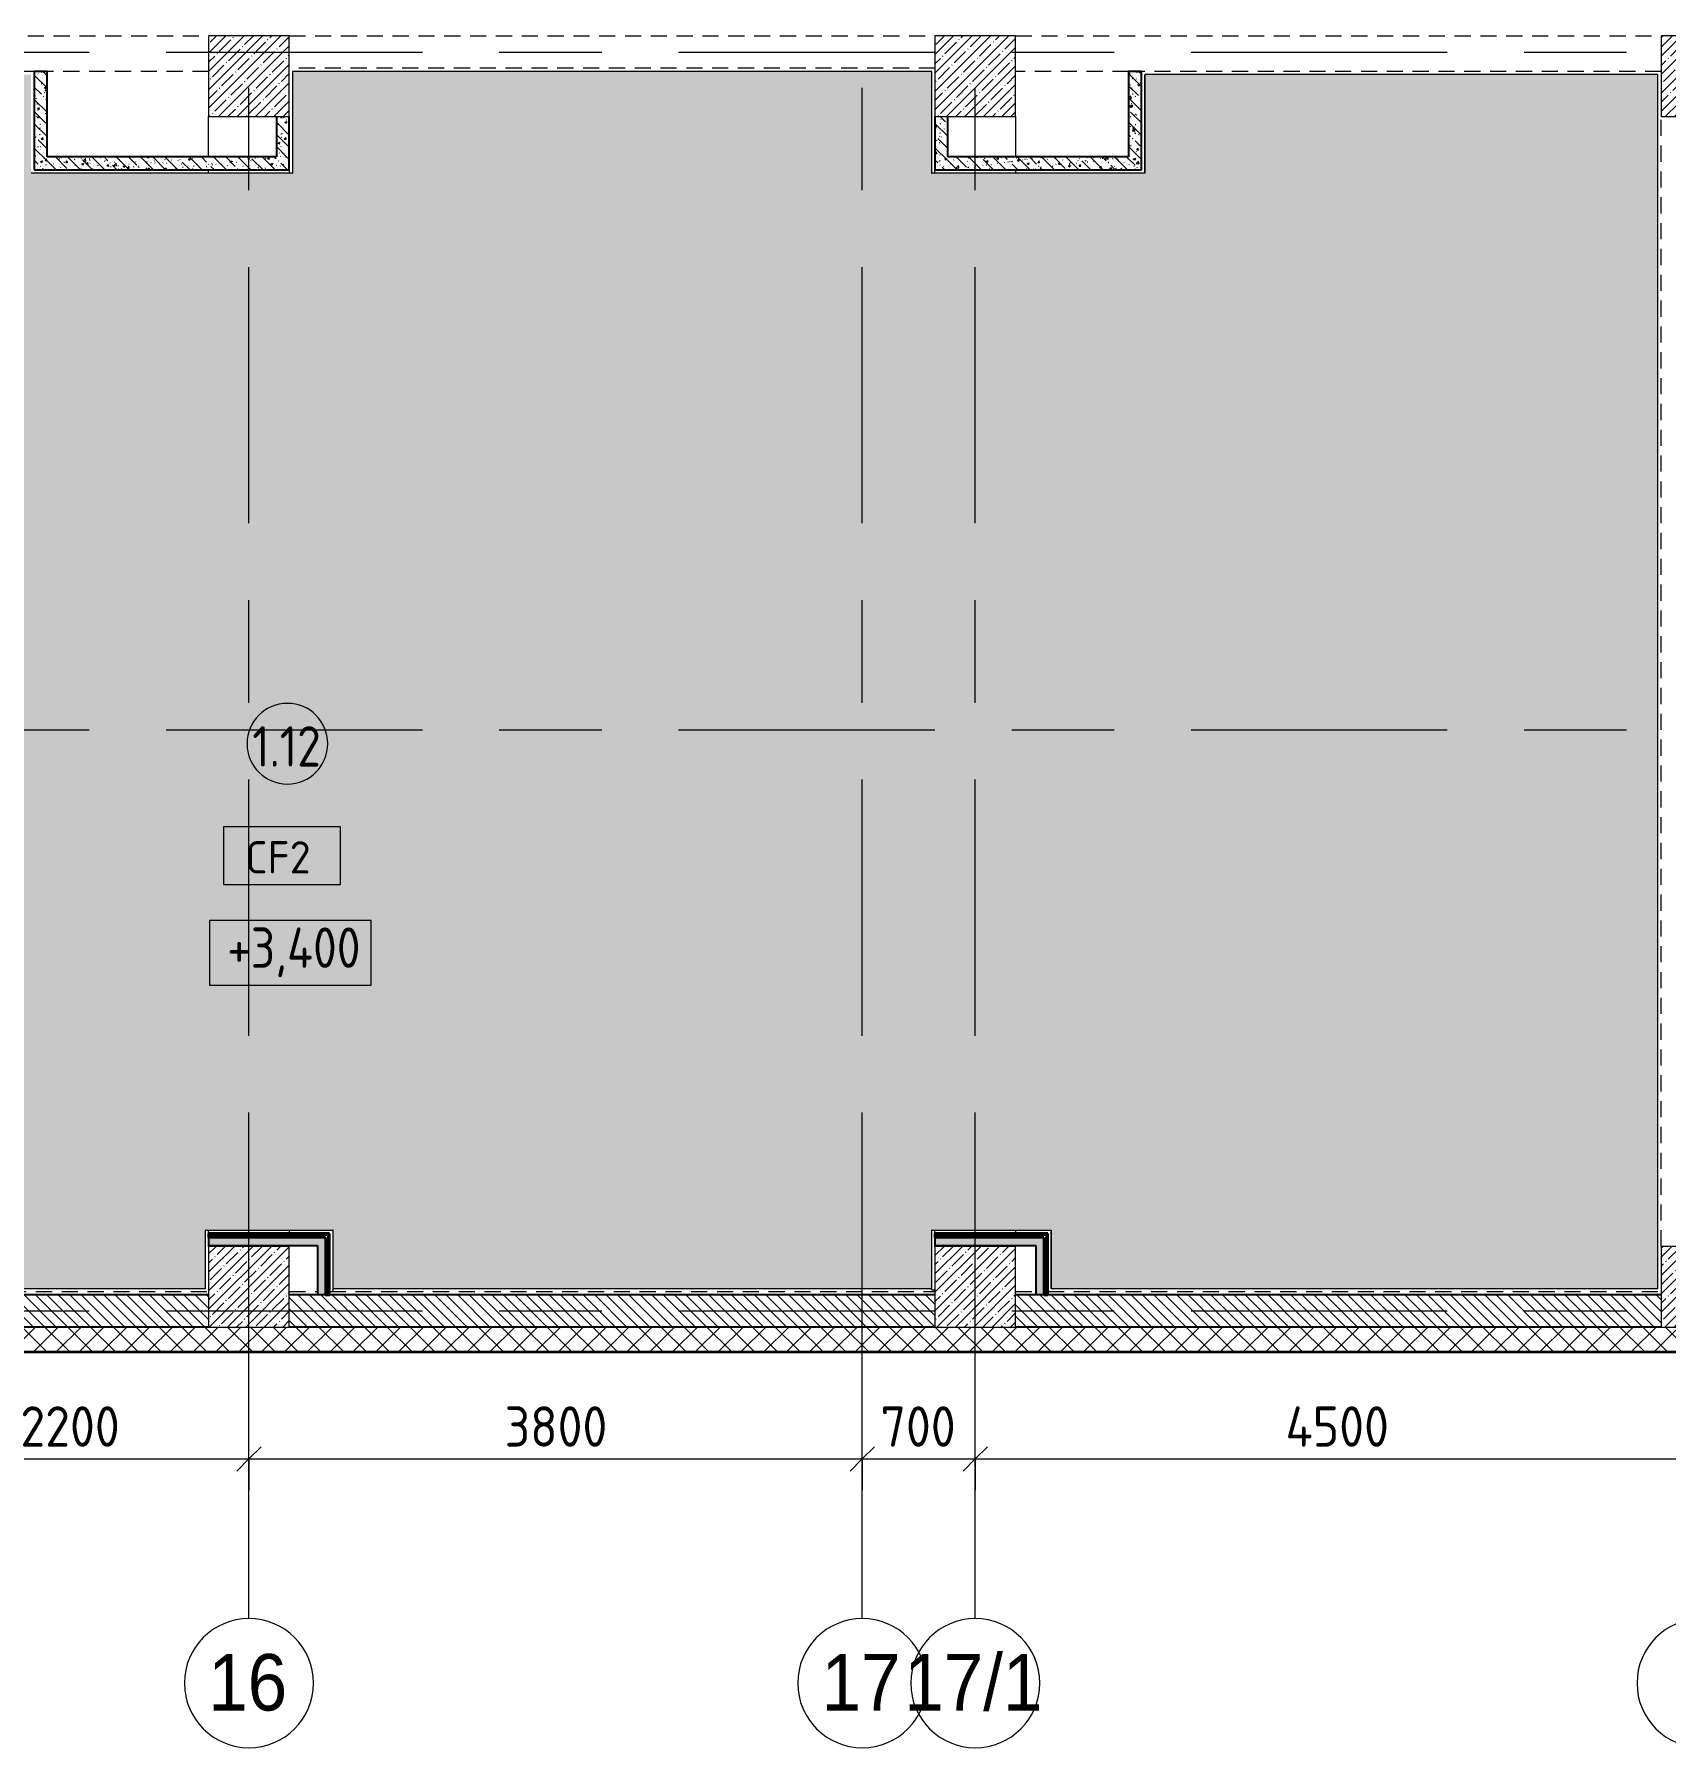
# Model space of a CAD drawing. Header units: millimetres. Extents: x 35861 to 236814, y -8553 to 29000.
# Drawn here: x 55330 to 65438, y -2706 to 7910 of the extents above; entities that cross this region are included whole.
import ezdxf

# ---------------------------------------------------------------- set-up
doc = ezdxf.new("R2010")
doc.units = ezdxf.units.MM
doc.linetypes.add('200_ШТРИХ__ш1_п0_6_', pattern=[160, 100, -60])
doc.linetypes.add('Осевая', pattern=[3175, 635, -476.25, 1587.5, -476.25])
for name, color, linetype, lineweight in [('A-ANNO-DIMS', 7, 'Continuous', 9), ('A-ANNO-DIMS-100', 7, 'Continuous', 9), ('A-AREA-IDEN', 7, 'Continuous', 9), ('A-CLNG', 7, 'Continuous', 9), ('A-CLNG-1', 7, 'Continuous', 13), ('A-CLNG-IDEN', 7, 'Continuous', 9), ('A-DETL', 7, 'Continuous', 9), ('A-DETL-MBND', 7, '200_ШТРИХ__ш1_п0_6_', 9), ('A-FLOR', 7, 'Continuous', 9), ('A-WALL', 7, 'Continuous', 9), ('G-ANNO-TEXT', 7, 'Continuous', 9), ('I-WALL', 7, 'Continuous', 9), ('S-COLS', 7, 'Continuous', 9), ('Оси', 7, 'Continuous', 9), ('Оси-1', 7, 'Continuous', 20), ('Оси-2', 7, 'Осевая', 9)]:
    doc.layers.add(name, color=color, linetype=linetype, lineweight=lineweight)
for name, color, linetype, lineweight, true_color in [('A-DETL-GENF-1', 7, 'Continuous', 9, 0xf5f5f5), ('A-WALL-1', 7, 'Continuous', 35, 0x3c3c3c), ('A-WALL-2', 7, 'Continuous', 25, 0x3c3c3c), ('A-WALL-FNSH-1', 7, 'Continuous', 9, 0x3c3c3c), ('A-WALL-FNSH-2', 7, 'Continuous', 13, 0x3c3c3c)]:
    doc.layers.add(name, color=color, linetype=linetype, lineweight=lineweight, true_color=true_color)
doc.styles.add('Arial', font='arial.ttf', dxfattribs={"width": 0.9, "height": 350})
doc.styles.add('GOST Common', font='GOST_Common.ttf', dxfattribs={"width": 0.9, "height": 250})
doc.styles.add('GOST Common_1', font='GOST_Common.ttf', dxfattribs={"height": 200})
doc.styles.add('ISOCPEUR', font='isocpeur.ttf', dxfattribs={"width": 0.9, "height": 250})
doc.dimstyles.new('ISO-2_5_0_9К_БОЛЬШОЙ', dxfattribs={"dimscale": 304.8, "dimtxt": 248.995294, "dimasz": 0.492126, "dimexe": 0.393701, "dimexo": 0.984252, "dimgap": 0, "dimtad": 1, "dimdec": 0, "dimrnd": 10, "dimzin": 0, "dimdsep": 46, "dimtxsty": 'ISOCPEUR', "dimblk1": 'OBLIQUE', "dimblk2": 'OBLIQUE', "dimsah": 1, "dimcen": 0.09, "dimdle": 0.393701, "dimazin": 0, "dimtfac": 1, "dimtdec": 4, "dimtix": 1, "dimtmove": 0, "dimatfit": 3, "dimfxl": 1, "dimtvp": 1, "dimtolj": 1, "dimtzin": 0, "dimarcsym": 2})
pattern_1 = [(135, (0, 0), (-75.43415, -75.43415), [106.68, -17.78, 3.556, -17.78]), (135, (0, 75.39), (-75.43415, -75.43415), []), (50, (0, 0), (127.52922, -11.15758), [13.335, -146.685]), (355, (0, 0), (-24.66966, 133.74002), [10.668, -117.348]), (100.451, (10.63, -0.93), (102.85973, 122.58178), [11.333, -124.663]), (46.184, (0, 35.56), (189.75516, -29.43036), [20.002, -220.027]), (96.636, (15.81, 33.1), (166.1822, 173.1996), [17, -186.995]), (351.184, (0, 35.56), (166.18393, 173.1976), [16.002, -176.022]), (21, (17.78, 26.67), (106.13027, -71.58603), [13.335, -146.685]), (326, (17.78, 26.67), (43.26188, 128.93175), [10.668, -117.348]), (71.451, (26.62, 20.7), (149.39198, 57.34505), [11.333, -124.663]), (37.5, (0, 0), (2.162228, 59.188357), [3.353, -112.573, 3.353, -115.773, -117.792]), (37.5, (0, 0), (2.162228, 59.188357), [-235.052, 3.353, -114.44]), (7.5, (0, 0), (46.77386, 70.12615), [3.353, -64.567, 3.353, -109.906, -44.894]), (7.5, (0, 0), (46.77386, 70.12615), [-181.178, 3.353, -41.542]), (327.5, (-39.65, 0), (94.91367, -4.010093), [3.353, -41.097, 3.353, -135.331, -184.023]), (327.5, (-39.65, 0), (94.91367, -4.010093), [-183.134, 3.353, -180.67]), (317.5, (-57.43, 0), (103.69057, 17.79882), [3.353, -54.432, 3.353, -88.748, -130.683]), (317.5, (-57.43, 0), (103.69057, 17.79882), [-149.885, 3.353, -127.33])]
pattern_2 = [(45, (0, 0), (-106.066, 106.066), []), (135, (0, 0), (-106.066, -106.066), [])]

# ---------------------------------------------------------------- blocks, each defined once
blk = doc.blocks.new('BSC_Колонна _Прямоугольная - 500х500-V4-План потолков с обозначением видов отделки и геометрии 1 этажа в осях 12 - 23')
at = {"layer": 'S-COLS'}
h = blk.add_hatch(dxfattribs=at)
h.set_pattern_fill('FP_6', color=256, style=0, pattern_type=2)
h.set_pattern_definition([(45, (-61160, -7650), (-57.02463, 57.02463), []), (45, (-61102.975, -7650), (-57.02463, 57.02463), [100.806, -20.161, 3.353, -16.808])])
h.paths.add_polyline_path([(-250, -250), (250, -250), (250, 250), (-250, 250)])
for p, q in [((250, 250), (-250, 250)), ((-250, 250), (-250, -250)), ((250, -250), (250, 250)), ((-250, -250), (250, -250))]:
    blk.add_line(p, q, dxfattribs=at)
blk = doc.blocks.new('BSC_Колонна _Прямоугольная - 500х500-V9-План потолков с обозначением видов отделки и геометрии 1 этажа в осях 12 - 23')
at = {"layer": 'S-COLS'}
h = blk.add_hatch(dxfattribs=at)
h.set_pattern_fill('FP_11', color=256, style=0, pattern_type=2)
h.set_pattern_definition([(45, (-61160, -150), (-57.02463, 57.02463), []), (45, (-61102.975, -150), (-57.02463, 57.02463), [100.806, -20.161, 3.353, -16.808])])
h.paths.add_polyline_path([(-250, -250), (250, -250), (250, 250), (-250, 250)])
for p, q in [((250, 250), (-250, 250)), ((-250, 250), (-250, -250)), ((250, -250), (250, 250)), ((-250, -250), (250, -250))]:
    blk.add_line(p, q, dxfattribs=at)
blk = doc.blocks.new('BSC_Колонна _Прямоугольная - 500х500-V10-План потолков с обозначением видов отделки и геометрии 1 этажа в осях 12 - 23')
at = {"layer": 'S-COLS'}
h = blk.add_hatch(dxfattribs=at)
h.set_pattern_fill('FP_12', color=256, style=0, pattern_type=2)
h.set_pattern_definition([(45, (-65660, -150), (-57.02463, 57.02463), []), (45, (-65602.975, -150), (-57.02463, 57.02463), [100.806, -20.161, 3.353, -16.808])])
h.paths.add_polyline_path([(-250, -250), (250, -250), (250, 250), (-250, 250)])
for p, q in [((250, 250), (-250, 250)), ((-250, 250), (-250, -250)), ((250, -250), (250, 250)), ((-250, -250), (250, -250))]:
    blk.add_line(p, q, dxfattribs=at)
blk = doc.blocks.new('BSC_Колонна _Прямоугольная - 500х500-V13-План потолков с обозначением видов отделки и геометрии 1 этажа в осях 12 - 23')
at = {"layer": 'S-COLS'}
h = blk.add_hatch(dxfattribs=at)
h.set_pattern_fill('FP_15', color=256, style=0, pattern_type=2)
h.set_pattern_definition([(45, (-65660, -7650), (-57.02463, 57.02463), []), (45, (-65602.975, -7650), (-57.02463, 57.02463), [100.806, -20.161, 3.353, -16.808])])
h.paths.add_polyline_path([(-250, -250), (250, -250), (250, 250), (-250, 250)])
for p, q in [((250, 250), (-250, 250)), ((-250, 250), (-250, -250)), ((250, -250), (250, 250)), ((-250, -250), (250, -250))]:
    blk.add_line(p, q, dxfattribs=at)
blk = doc.blocks.new('BSC_Колонна _Прямоугольная - 500х500-V16-План потолков с обозначением видов отделки и геометрии 1 этажа в осях 12 - 23')
at = {"layer": 'S-COLS'}
h = blk.add_hatch(dxfattribs=at)
h.set_pattern_fill('FP_24', color=256, style=0, pattern_type=2)
h.set_pattern_definition([(45, (-56660, -150), (-57.02463, 57.02463), []), (45, (-56602.975, -150), (-57.02463, 57.02463), [100.806, -20.161, 3.353, -16.808])])
h.paths.add_polyline_path([(-250, -250), (250, -250), (250, 250), (-250, 250)])
for p, q in [((250, 250), (-250, 250)), ((-250, 250), (-250, -250)), ((250, -250), (250, 250)), ((-250, -250), (250, -250))]:
    blk.add_line(p, q, dxfattribs=at)
blk = doc.blocks.new('BSC_Колонна _Прямоугольная - 500х500-V17-План потолков с обозначением видов отделки и геометрии 1 этажа в осях 12 - 23')
at = {"layer": 'S-COLS'}
h = blk.add_hatch(dxfattribs=at)
h.set_pattern_fill('FP_25', color=256, style=0, pattern_type=2)
h.set_pattern_definition([(45, (-56660, -7650), (-57.02463, 57.02463), []), (45, (-56602.975, -7650), (-57.02463, 57.02463), [100.806, -20.161, 3.353, -16.808])])
h.paths.add_polyline_path([(-250, -250), (250, -250), (250, 250), (-250, 250)])
for p, q in [((250, 250), (-250, 250)), ((-250, 250), (-250, -250)), ((250, -250), (250, 250)), ((-250, -250), (250, -250))]:
    blk.add_line(p, q, dxfattribs=at)
blk = doc.blocks.new('Ось сетки - D8-29747960-План потолков с обозначением видов отделки и геометрии 1 этажа в осях 12 - 23')
at = {"layer": 'Оси-1'}
for start, end in [(360, 180), (180, 360)]:
    blk.add_arc((0, 0), 4, start, end, dxfattribs=at)
blk = doc.blocks.new('DIMBLOCK8-План потолков с обозначением видов отделки и геометрии 1 этажа в осях 12 - 23')
at = {"layer": 'A-ANNO-DIMS-100'}
for p, q in [((54460, -1111), (54460, -797)), ((56660, -1111), (56660, -797)), ((54460, -917), (56660, -917)), ((54460, -917), (54460, -1111)), ((56660, -917), (56660, -1111))]:
    blk.add_line(p, q, dxfattribs=at)
at = {"layer": 'A-ANNO-DIMS-100', "lineweight": 20}
for p, q in [((54460, -917), (54535, -842)), ((56660, -917), (56735, -842)), ((54460, -917), (54385, -992)), ((56660, -917), (56585, -992))]:
    blk.add_line(p, q, dxfattribs=at)
at = {"layer": 'A-ANNO-DIMS-100', "color": 0, "insert": (55244, -591), "char_height": 250, "width": 758.48, "attachment_point": 1, "line_spacing_factor": 1.149209, "style": 'ISOCPEUR'}
blk.add_mtext('2200', dxfattribs=at)
blk = doc.blocks.new('_Oblique')
at = {"color": 0, "linetype": 'ByBlock', "lineweight": -2}
blk.add_line((-0.5, -0.5), (0.5, 0.5), dxfattribs=at)
blk = doc.blocks.new('DIMBLOCK9-План потолков с обозначением видов отделки и геометрии 1 этажа в осях 12 - 23')
at = {"layer": 'A-ANNO-DIMS-100'}
for p, q in [((56660, -1111), (56660, -797)), ((60460, -1111), (60460, -797)), ((56660, -917), (60460, -917)), ((56660, -917), (56660, -1111)), ((60460, -917), (60460, -1111))]:
    blk.add_line(p, q, dxfattribs=at)
at = {"layer": 'A-ANNO-DIMS-100', "lineweight": 20}
for p, q in [((56660, -917), (56735, -842)), ((60460, -917), (60535, -842)), ((56660, -917), (56585, -992)), ((60460, -917), (60385, -992))]:
    blk.add_line(p, q, dxfattribs=at)
at = {"layer": 'A-ANNO-DIMS-100', "color": 0, "insert": (58244, -591), "char_height": 250, "width": 758.48, "attachment_point": 1, "line_spacing_factor": 1.149209, "style": 'ISOCPEUR'}
blk.add_mtext('3800', dxfattribs=at)
blk = doc.blocks.new('DIMBLOCK10-План потолков с обозначением видов отделки и геометрии 1 этажа в осях 12 - 23')
at = {"layer": 'A-ANNO-DIMS-100'}
for p, q in [((60460, -1111), (60460, -797)), ((61160, -1111), (61160, -797)), ((60460, -917), (61160, -917)), ((60460, -917), (60460, -1111)), ((61160, -917), (61160, -1111))]:
    blk.add_line(p, q, dxfattribs=at)
at = {"layer": 'A-ANNO-DIMS-100', "lineweight": 20}
for p, q in [((60460, -917), (60535, -842)), ((61160, -917), (61235, -842)), ((60460, -917), (60385, -992)), ((61160, -917), (61085, -992))]:
    blk.add_line(p, q, dxfattribs=at)
at = {"layer": 'A-ANNO-DIMS-100', "color": 0, "insert": (60573, -591), "char_height": 250, "width": 568.86, "attachment_point": 1, "line_spacing_factor": 1.149209, "style": 'ISOCPEUR'}
blk.add_mtext('700', dxfattribs=at)
blk = doc.blocks.new('DIMBLOCK11-План потолков с обозначением видов отделки и геометрии 1 этажа в осях 12 - 23')
at = {"layer": 'A-ANNO-DIMS-100'}
for p, q in [((61160, -1111), (61160, -797)), ((65660, -1111), (65660, -797)), ((61160, -917), (65660, -917)), ((61160, -917), (61160, -1111)), ((65660, -917), (65660, -1111))]:
    blk.add_line(p, q, dxfattribs=at)
at = {"layer": 'A-ANNO-DIMS-100', "lineweight": 20}
for p, q in [((61160, -917), (61235, -842)), ((65660, -917), (65735, -842)), ((61160, -917), (61085, -992)), ((65660, -917), (65585, -992))]:
    blk.add_line(p, q, dxfattribs=at)
at = {"layer": 'A-ANNO-DIMS-100', "color": 0, "insert": (63082, -591), "char_height": 250, "width": 787.21, "attachment_point": 1, "line_spacing_factor": 1.149209, "style": 'ISOCPEUR'}
blk.add_mtext('4500', dxfattribs=at)
blk = doc.blocks.new('Марка_Помещения - Номер-25198446-План потолков с обозначением видов отделки и геометрии 1 этажа в осях 12 - 23')
at = {"layer": 'A-AREA-IDEN'}
for start, end in [(360, 180), (180, 360)]:
    blk.add_arc((0, 0), 2.5, start, end, dxfattribs=at)
blk = doc.blocks.new('М_потолков - Марка_ Имя типа-25382930-План потолков с обозначением видов отделки и геометрии 1 этажа в осях 12 - 23')
at = {"layer": 'A-CLNG-IDEN'}
for p, q in [((3.625, 1.984375), (-3.625, 1.984375)), ((-3.625, 1.984375), (-3.625, -1.59375)), ((3.625, -1.59375), (3.625, 1.984375)), ((-3.625, -1.59375), (3.625, -1.59375))]:
    blk.add_line(p, q, dxfattribs=at)

msp = doc.modelspace()

# ---------------------------------------------------------------- hatches: boundary and pattern name
at = {"layer": 'A-CLNG'}
h = msp.add_hatch(color=256, dxfattribs=at)
h.paths.add_polyline_path([(62830.9, 140), (65390, 140), (65390, 7660), (62210, 7660), (62210, 7050), (60890, 7050), (60890, 7680), (56930, 7680), (56930, 7050), (55310, 7050), (55310, 7660), (53710, 7660), (53710, 7050), (51890, 7050), (51890, 7680), (47930, 7680), (47930, 7380), (47650, 7380), (47650, 820), (47930, 820), (47930, 140), (51851.5, 140), (51851.5, 500), (52780, 500), (52780, 140), (56390, 140), (56390, 500), (57180, 500), (57180, 140), (60890, 140), (60890, 500), (61630, 500), (61630, 140)])
h.paths.add_polyline_path([(56515.2, 2018.1), (56416.5, 2018.1), (56416.5, 2418.1), (57416.5, 2418.1), (57416.5, 2018.1), (57122.1, 2018.1)])
at = {"layer": 'A-DETL-GENF-1'}
msp.add_hatch(color=256, dxfattribs=at).paths.add_polyline_path([(57416.5, 2018.1), (57416.5, 2418.1), (56416.5, 2418.1), (56416.5, 2018.1)])
at = {"layer": 'A-WALL'}
h = msp.add_hatch(dxfattribs=at)
h.set_pattern_fill('FP_34', color=256, style=0, pattern_type=2)
h.set_pattern_definition([(135, (0, 0), (-35.35534, -35.35534), [])])
h.paths.add_polyline_path([(64274.2, -100), (65410, -100), (65410, 100), (61410, 100), (61410, -100), (62830.9, -100)])
h.paths.add_polyline_path([(60910, -100), (60910, 100), (56910, 100), (56910, -100), (58501.1, -100)])
h.paths.add_polyline_path([(56410, -100), (56410, 100), (52410, 100), (52410, -100), (55614.5, -100)])
h.paths.add_polyline_path([(51910, -100), (51910, 100), (47910, 100), (47910, -100), (49841.4, -100)])
h = msp.add_hatch(dxfattribs=at)
h.set_pattern_fill('FP_17', color=256, style=0, pattern_type=2)
h.set_pattern_definition([(45, (0, 0), (-70.71068, 70.71068), []), (135, (0, 0), (-70.71068, -70.71068), [])])
h.paths.add_polyline_path([(75098.9, -250), (75700, -250), (75700, -100), (38742.7, -100), (38742.7, -250), (74377.2, -250)])
at = {"layer": 'I-WALL'}
h = msp.add_hatch(dxfattribs=at)
h.set_pattern_fill('FP_20', color=256, style=0, pattern_type=2)
h.set_pattern_definition(pattern_1)
h.paths.add_polyline_path([(55410, 7070), (55410, 7680), (55330, 7680), (55330, 7070)])
h = msp.add_hatch(dxfattribs=at)
h.set_pattern_fill('FP_20', color=256, style=0, pattern_type=2)
h.set_pattern_definition(pattern_1)
h.paths.add_polyline_path([(62190, 7070), (62190, 7680), (62110, 7680), (62110, 7070)])
h = msp.add_hatch(dxfattribs=at)
h.set_pattern_fill('FP_20', color=256, style=0, pattern_type=2)
h.set_pattern_definition(pattern_1)
h.paths.add_polyline_path([(56910, 7150), (56910, 7400), (56830, 7400), (56830, 7150)])
h = msp.add_hatch(dxfattribs=at)
h.set_pattern_fill('FP_20', color=256, style=0, pattern_type=2)
h.set_pattern_definition(pattern_1)
h.paths.add_polyline_path([(60990, 7070), (60990, 7400), (60910, 7400), (60910, 7070)])
h = msp.add_hatch(dxfattribs=at)
h.set_pattern_fill('FP_20', color=256, style=0, pattern_type=2)
h.set_pattern_definition(pattern_1)
h.paths.add_polyline_path([(56910, 7070), (56910, 7150), (55410, 7150), (55410, 7070), (55614.5, 7070)])
h = msp.add_hatch(dxfattribs=at)
h.set_pattern_fill('FP_20', color=256, style=0, pattern_type=2)
h.set_pattern_definition(pattern_1)
h.paths.add_polyline_path([(62110, 7070), (62110, 7150), (60990, 7150), (60990, 7070), (61387.6, 7070)])
h = msp.add_hatch(dxfattribs=at)
h.set_pattern_fill('FP_63', color=256, style=0, pattern_type=2)
h.set_pattern_definition(pattern_2)
h.paths.add_polyline_path([(57147.5, 467.5), (57147.5, 480), (56410, 480), (56410, 467.5), (57135, 467.5)])
h = msp.add_hatch(dxfattribs=at)
h.set_pattern_fill('FP_63', color=256, style=0, pattern_type=2)
h.set_pattern_definition(pattern_2)
h.paths.add_polyline_path([(57135, 455), (57135, 467.5), (56410, 467.5), (56410, 455), (57085, 455)])
for points in [[(57085, 405), (57085, 455), (56410, 455), (56410, 405), (57057.8, 405)], [(57135, 100), (57135, 455), (57085, 455), (57085, 100)], [(60910, 405), (61585, 405), (61585, 455), (60910, 455)], [(61585, 100), (61585, 405), (61535, 405), (61535, 100)]]:
    msp.add_hatch(color=256, dxfattribs=at).paths.add_polyline_path(points)
h = msp.add_hatch(dxfattribs=at)
h.set_pattern_fill('FP_63', color=256, style=0, pattern_type=2)
h.set_pattern_definition(pattern_2)
h.paths.add_polyline_path([(57147.5, 100), (57147.5, 467.5), (57135, 467.5), (57135, 100)])
h = msp.add_hatch(dxfattribs=at)
h.set_pattern_fill('FP_63', color=256, style=0, pattern_type=2)
h.set_pattern_definition(pattern_2)
h.paths.add_polyline_path([(57160, 100), (57160, 480), (57147.5, 480), (57147.5, 100)])
h = msp.add_hatch(dxfattribs=at)
h.set_pattern_fill('FP_63', color=256, style=0, pattern_type=2)
h.set_pattern_definition(pattern_2)
h.paths.add_polyline_path([(61597.5, 467.5), (61610, 467.5), (61610, 480), (60910, 480), (60910, 467.5), (61387.6, 467.5)])
h = msp.add_hatch(dxfattribs=at)
h.set_pattern_fill('FP_63', color=256, style=0, pattern_type=2)
h.set_pattern_definition(pattern_2)
h.paths.add_polyline_path([(61585, 455), (61597.5, 455), (61597.5, 467.5), (60910, 467.5), (60910, 455), (61387.6, 455)])
h = msp.add_hatch(dxfattribs=at)
h.set_pattern_fill('FP_63', color=256, style=0, pattern_type=2)
h.set_pattern_definition(pattern_2)
h.paths.add_polyline_path([(61597.5, 100), (61597.5, 455), (61585, 455), (61585, 100)])
h = msp.add_hatch(dxfattribs=at)
h.set_pattern_fill('FP_63', color=256, style=0, pattern_type=2)
h.set_pattern_definition(pattern_2)
h.paths.add_polyline_path([(61597.5, 100), (61610, 100), (61610, 467.5), (61597.5, 467.5), (61597.5, 405)])

# ---------------------------------------------------------------- linework, layer by layer
at = {"layer": 'A-CLNG-1'}
for p, q in [((56930, 7680), (56930, 7050)), ((60889, 7680), (56931, 7680)), ((60890, 7050), (60890, 7680)), ((65390, 7660), (62210, 7660)), ((62210, 7660), (62210, 7659)), ((65390, 140), (65390, 7660)), ((56930, 7050), (55310, 7050)), ((62210, 7050), (60890, 7050)), ((56390, 500), (57180, 500)), ((60890, 140), (60890, 500)), ((60890, 500), (61630, 500)), ((61630, 500), (61630, 140)), ((52781, 140), (56390, 140)), ((56390, 140), (56390, 141)), ((57180, 141), (57180, 140)), ((57180, 140), (60890, 140)), ((61631, 140), (65390, 140))]:
    msp.add_line(p, q, dxfattribs=at)
at = {"layer": 'A-DETL'}
for p, q in [((57416.5, 2418.1), (56416.5, 2418.1)), ((56416.5, 2418.1), (56416.5, 2018.1)), ((57416.5, 2018.1), (57416.5, 2418.1)), ((56416.5, 2018.1), (57416.5, 2018.1))]:
    msp.add_line(p, q, dxfattribs=at)
at = {"layer": 'A-DETL-MBND'}
for p, q in [((52410, 7900), (56410, 7900)), ((56910, 7900), (60910, 7900)), ((61410, 7900), (65410, 7900)), ((55330, 7680), (53690, 7680)), ((56410, 7680), (55410, 7680)), ((60910, 7700), (56910, 7700)), ((62110, 7680), (61410, 7680)), ((65410, 7680), (62190, 7680)), ((65410, 400), (65410, 7400)), ((56410, 405), (56410, 400)), ((60910, 405), (60910, 400)), ((52780, 120), (56410, 120)), ((56910, 120), (57085, 120)), ((57160, 120), (60910, 120)), ((57180, 140), (57180, 120)), ((60890, 130), (60890, 140)), ((60890, 130), (60910, 130)), ((61410, 120), (61535, 120)), ((61610, 120), (65410, 120))]:
    msp.add_line(p, q, dxfattribs=at)
at = {"layer": 'A-FLOR'}
for p, q in [((56410, 7150), (56410, 7400)), ((56410, 7400), (56830, 7400)), ((60990, 7400), (61410, 7400)), ((61410, 7400), (61410, 7150)), ((56410, 7050), (56410, 7070)), ((56910, 7070), (56910, 7050)), ((60910, 7050), (60910, 7070)), ((61410, 7070), (61410, 7050)), ((56410, 480), (56410, 500)), ((56910, 500), (56910, 480)), ((60910, 480), (60910, 500)), ((61410, 500), (61410, 480)), ((56410, 400), (56410, 405)), ((56910, 400), (56410, 400)), ((56910, 405), (56910, 400)), ((60910, 400), (60910, 405)), ((61410, 400), (60910, 400)), ((61410, 405), (61410, 400))]:
    msp.add_line(p, q, dxfattribs=at)
at = {"layer": 'A-WALL'}
for p, q in [((57147.5, 467.5), (56410, 467.5)), ((57147.5, 467.5), (57147.5, 100)), ((61597.5, 467.5), (60910, 467.5)), ((61597.5, 467.5), (61597.5, 100)), ((38742.7, -250), (75850, -250))]:
    msp.add_line(p, q, dxfattribs=at)
at = {"layer": 'A-WALL-1'}
for p, q in [((57160, 480), (56410, 480)), ((56410, 480), (56410, 455)), ((57135, 455), (56410, 455)), ((57135, 455), (57135, 100)), ((57160, 100), (57160, 480)), ((61610, 480), (60910, 480)), ((60910, 480), (60910, 455)), ((61585, 455), (60910, 455)), ((61585, 455), (61585, 100)), ((61610, 100), (61610, 480)), ((57135, 100), (57160, 100)), ((61585, 100), (61610, 100))]:
    msp.add_line(p, q, dxfattribs=at)
at = {"layer": 'A-WALL-2'}
for p, q in [((55330, 7680), (55330, 7070)), ((55410, 7680), (55330, 7680)), ((55410, 7150), (55410, 7680)), ((62190, 7680), (62110, 7680)), ((62110, 7680), (62110, 7150)), ((62190, 7070), (62190, 7680)), ((56830, 7400), (56830, 7150)), ((56910, 7070), (56910, 7400)), ((60910, 7400), (60910, 7070)), ((60990, 7150), (60990, 7400)), ((56830, 7150), (55410, 7150)), ((62110, 7150), (60990, 7150)), ((55330, 7070), (56910, 7070)), ((60910, 7070), (62190, 7070)), ((56410, 455), (56410, 405)), ((60910, 455), (60910, 405)), ((56410, 405), (57085, 405)), ((57085, 405), (57085, 100)), ((60910, 405), (61535, 405)), ((61535, 405), (61535, 100)), ((56410, 100), (52410, 100)), ((60910, 100), (56910, 100)), ((65410, 100), (61410, 100)), ((56410, -100), (52410, -100)), ((60910, -100), (56910, -100)), ((65410, -100), (61410, -100))]:
    msp.add_line(p, q, dxfattribs=at)
at = {"layer": 'A-WALL-FNSH-1'}
msp.add_line((38742.7, -258), (75858, -258), dxfattribs=at)
at = {"layer": 'A-WALL-FNSH-2'}
for p, q in [((56931, 7680), (56930, 7680)), ((56931, 7050), (56931, 7680)), ((60890, 7680), (60889, 7680)), ((60889, 7680), (60889, 7050)), ((62210, 7659), (62210, 7049)), ((62211, 7659), (62210, 7659)), ((62211, 7049), (62211, 7659)), ((56930, 7050), (56931, 7050)), ((60889, 7050), (60890, 7050)), ((62210, 7049), (62211, 7049)), ((56390, 501), (56389, 501)), ((56389, 501), (56389, 141)), ((56390, 141), (56390, 501)), ((57180, 500), (57180, 141)), ((57181, 500), (57180, 500)), ((57181, 141), (57181, 500)), ((60890, 501), (60889, 501)), ((60889, 501), (60889, 141)), ((60890, 141), (60890, 501)), ((61631, 500), (61630, 500)), ((61631, 140), (61631, 500)), ((56389, 141), (56390, 141)), ((57180, 141), (57181, 141)), ((60889, 141), (60890, 141)), ((61630, 140), (61631, 140)), ((38742.7, -253), (75853, -253))]:
    msp.add_line(p, q, dxfattribs=at)
at = {"layer": 'Оси'}
for p, q in [((56660, -1906.3), (56660, 593.7)), ((60460, -1906.3), (60460, 593.7)), ((61160, -1906.3), (61160, 593.7))]:
    msp.add_line(p, q, dxfattribs=at)
at = {"layer": 'Оси-2'}
for p, q in [((56660, 593.7), (56660, 24898.1)), ((60460, 593.7), (60460, 24898.1)), ((61160, 593.7), (61160, 24898.1)), ((39160.8, 7800), (82200, 7800)), ((39160.8, 3600), (82200, 3600)), ((39160.8, 0), (82200, 0))]:
    msp.add_line(p, q, dxfattribs=at)

# ---------------------------------------------------------------- block references
at = {"layer": 'A-AREA-IDEN', "xscale": 99.99999999999993, "yscale": 99.99999999999993, "zscale": 99.99999999999993}
msp.add_blockref('Марка_Помещения - Номер-25198446-План потолков с обозначением видов отделки и геометрии 1 этажа в осях 12 - 23', (56898.6, 3514.2), dxfattribs=at)
at = {"layer": 'A-CLNG-IDEN', "xscale": 99.99999999999993, "yscale": 99.99999999999993, "zscale": 99.99999999999993}
msp.add_blockref('М_потолков - Марка_ Имя типа-25382930-План потолков с обозначением видов отделки и геометрии 1 этажа в осях 12 - 23', (56864.4, 2800.7), dxfattribs=at)
at = {"layer": 'S-COLS'}
for name, p in [('BSC_Колонна _Прямоугольная - 500х500-V17-План потолков с обозначением видов отделки и геометрии 1 этажа в осях 12 - 23', (56660, 7650)), ('BSC_Колонна _Прямоугольная - 500х500-V4-План потолков с обозначением видов отделки и геометрии 1 этажа в осях 12 - 23', (61160, 7650)), ('BSC_Колонна _Прямоугольная - 500х500-V13-План потолков с обозначением видов отделки и геометрии 1 этажа в осях 12 - 23', (65660, 7650)), ('BSC_Колонна _Прямоугольная - 500х500-V16-План потолков с обозначением видов отделки и геометрии 1 этажа в осях 12 - 23', (56660, 150)), ('BSC_Колонна _Прямоугольная - 500х500-V9-План потолков с обозначением видов отделки и геометрии 1 этажа в осях 12 - 23', (61160, 150)), ('BSC_Колонна _Прямоугольная - 500х500-V10-План потолков с обозначением видов отделки и геометрии 1 этажа в осях 12 - 23', (65660, 150))]:
    msp.add_blockref(name, p, dxfattribs=at)
at = {"layer": 'Оси-1', "xscale": 99.99999999999993, "yscale": 99.99999999999993, "zscale": 99.99999999999993}
for p in [(56660, -2306.3), (60460, -2306.3), (61160, -2306.3), (65660, -2306.3)]:
    msp.add_blockref('Ось сетки - D8-29747960-План потолков с обозначением видов отделки и геометрии 1 этажа в осях 12 - 23', p, dxfattribs=at)

# ---------------------------------------------------------------- texts
at = {"layer": 'A-AREA-IDEN', "insert": (56680.6, 3622.8), "char_height": 250, "width": 548.354, "attachment_point": 1, "style": 'GOST Common'}
msp.add_mtext('1.12', dxfattribs=at)
at = {"layer": 'A-CLNG-IDEN', "insert": (56638.6, 2910.4), "char_height": 200, "width": 529.114, "attachment_point": 1, "style": 'GOST Common_1'}
msp.add_mtext('CF2', dxfattribs=at)
at = {"layer": 'G-ANNO-TEXT', "insert": (56389, 2375.9), "char_height": 250, "width": 1277.088, "attachment_point": 1, "style": 'GOST Common'}
msp.add_mtext(' +3,400 ', dxfattribs=at)
at = {"layer": 'Оси', "char_height": 350, "attachment_point": 1, "style": 'Arial'}
for s, insert, width in [('16', (56407.4, -2125.6), 606.076), ('17/1', (60719.7, -2125.6), 1060.633), ('17', (60207.4, -2125.6), 606.076)]:
    msp.add_mtext(s, dxfattribs=dict(at, insert=insert, width=width))

# ---------------------------------------------------------------- dimensions: what is measured, and where the dimension line sits
at = {"layer": 'A-ANNO-DIMS'}
for base, p1, p2, override, picture, middle in [((56660, -917.5), (54460, -811.4), (56660, -811.4), {"dimpost": '<>', "dimfxl": 2200}, 'DIMBLOCK8-План потолков с обозначением видов отделки и геометрии 1 этажа в осях 12 - 23', (55560, -792.5)), ((60460, -917.5), (56660, -811.4), (60460, -811.4), {"dimpost": '<>', "dimfxl": 3800}, 'DIMBLOCK9-План потолков с обозначением видов отделки и геометрии 1 этажа в осях 12 - 23', (58560, -792.5)), ((61160, -917.5), (60460, -811.4), (61160, -811.4), {"dimpost": '<>', "dimfxl": 700}, 'DIMBLOCK10-План потолков с обозначением видов отделки и геометрии 1 этажа в осях 12 - 23', (60810, -792.5)), ((65660, -917.5), (61160, -811.4), (65660, -811.4), {"dimpost": '<>', "dimfxl": 4500}, 'DIMBLOCK11-План потолков с обозначением видов отделки и геометрии 1 этажа в осях 12 - 23', (63410, -792.5))]:
    dim = msp.add_linear_dim(base=base, p1=p1, p2=p2, dimstyle='ISO-2_5_0_9К_БОЛЬШОЙ', override=override, dxfattribs=at)
    dim.commit()
    dim.dimension.update_dxf_attribs({"geometry": picture, "text_midpoint": middle})

doc.saveas('drawing.dxf')
